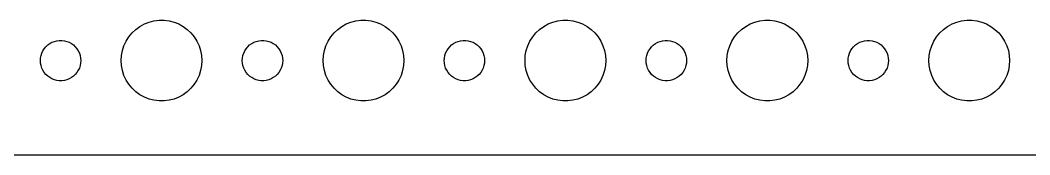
# Model space of a CAD drawing. Header units: metres. Extents: x -150 to 150, y -112 to 112.
# Drawn here: x -3 to 72, y -112 to -102 of the extents above; entities that cross this region are included whole.
import ezdxf

# ---------------------------------------------------------------- set-up
doc = ezdxf.new("R2010")
doc.units = ezdxf.units.M

msp = doc.modelspace()

# ---------------------------------------------------------------- linework, layer by layer
for p, q in [((5.31308, -102.946), (5.58772, -102.688)), ((5.58772, -102.688), (5.89252, -102.467)), ((5.89252, -102.467), (6.22266, -102.286)), ((6.22266, -102.286), (6.57294, -102.147)), ((6.57294, -102.147), (6.93785, -102.053)), ((6.93785, -102.053), (7.31161, -102.006)), ((7.31161, -102.006), (7.68837, -102.006)), ((7.68837, -102.006), (8.06213, -102.053)), ((8.06213, -102.053), (8.42705, -102.147)), ((8.42705, -102.147), (8.77733, -102.286)), ((8.77733, -102.286), (9.10747, -102.467)), ((9.10747, -102.467), (9.41226, -102.688)), ((9.41226, -102.688), (9.6869, -102.946)), ((20.3131, -102.946), (20.5877, -102.688)), ((20.5877, -102.688), (20.8925, -102.467)), ((20.8925, -102.467), (21.2227, -102.286)), ((21.2227, -102.286), (21.5729, -102.147)), ((21.5729, -102.147), (21.9379, -102.053)), ((21.9379, -102.053), (22.3116, -102.006)), ((22.3116, -102.006), (22.6884, -102.006)), ((22.6884, -102.006), (23.0621, -102.053)), ((23.0621, -102.053), (23.427, -102.147)), ((23.427, -102.147), (23.7773, -102.286)), ((23.7773, -102.286), (24.1075, -102.467)), ((24.1075, -102.467), (24.4123, -102.688)), ((24.4123, -102.688), (24.6869, -102.946)), ((35.3131, -102.946), (35.5877, -102.688)), ((35.5877, -102.688), (35.8925, -102.467)), ((35.8925, -102.467), (36.2227, -102.286)), ((36.2227, -102.286), (36.5729, -102.147)), ((36.5729, -102.147), (36.9379, -102.053)), ((36.9379, -102.053), (37.3116, -102.006)), ((37.3116, -102.006), (37.6884, -102.006)), ((37.6884, -102.006), (38.0621, -102.053)), ((38.0621, -102.053), (38.427, -102.147)), ((38.427, -102.147), (38.7773, -102.286)), ((38.7773, -102.286), (39.1075, -102.467)), ((39.1075, -102.467), (39.4123, -102.688)), ((39.4123, -102.688), (39.6869, -102.946)), ((50.3131, -102.946), (50.5877, -102.688)), ((50.5877, -102.688), (50.8925, -102.467)), ((50.8925, -102.467), (51.2227, -102.286)), ((51.2227, -102.286), (51.5729, -102.147)), ((51.5729, -102.147), (51.9379, -102.053)), ((51.9379, -102.053), (52.3116, -102.006)), ((52.3116, -102.006), (52.6884, -102.006)), ((52.6884, -102.006), (53.0621, -102.053)), ((53.0621, -102.053), (53.427, -102.147)), ((53.427, -102.147), (53.7773, -102.286)), ((53.7773, -102.286), (54.1075, -102.467)), ((54.1075, -102.467), (54.4123, -102.688)), ((54.4123, -102.688), (54.6869, -102.946)), ((65.3131, -102.946), (65.5877, -102.688)), ((65.5877, -102.688), (65.8925, -102.467)), ((65.8925, -102.467), (66.2227, -102.286)), ((66.2227, -102.286), (66.573, -102.147)), ((66.573, -102.147), (66.9379, -102.053)), ((66.9379, -102.053), (67.3116, -102.006)), ((67.3116, -102.006), (67.6884, -102.006)), ((67.6884, -102.006), (68.0621, -102.053)), ((68.0621, -102.053), (68.427, -102.147)), ((68.427, -102.147), (68.7773, -102.286)), ((68.7773, -102.286), (69.1075, -102.467)), ((69.1075, -102.467), (69.4123, -102.688)), ((69.4123, -102.688), (69.6869, -102.946)), ((4.87108, -103.555), (5.07294, -103.237)), ((5.07294, -103.237), (5.31308, -102.946)), ((9.6869, -102.946), (9.92705, -103.237)), ((9.92705, -103.237), (10.1289, -103.555)), ((19.8711, -103.555), (20.0729, -103.237)), ((20.0729, -103.237), (20.3131, -102.946)), ((24.6869, -102.946), (24.927, -103.237)), ((24.927, -103.237), (25.1289, -103.555)), ((34.8711, -103.555), (35.0729, -103.237)), ((35.0729, -103.237), (35.3131, -102.946)), ((39.6869, -102.946), (39.927, -103.237)), ((39.927, -103.237), (40.1289, -103.555)), ((49.8711, -103.555), (50.0729, -103.237)), ((50.0729, -103.237), (50.3131, -102.946)), ((54.6869, -102.946), (54.927, -103.237)), ((54.927, -103.237), (55.1289, -103.555)), ((64.8711, -103.555), (65.073, -103.237)), ((65.073, -103.237), (65.3131, -102.946)), ((69.6869, -102.946), (69.927, -103.237)), ((69.927, -103.237), (70.1289, -103.555)), ((-1.31445, -104.277), (-1.21352, -104.118)), ((-1.21352, -104.118), (-1.09344, -103.973)), ((-1.09344, -103.973), (-0.95613, -103.844)), ((-0.95613, -103.844), (-0.80373, -103.734)), ((-0.80373, -103.734), (-0.63866, -103.643)), ((-0.63866, -103.643), (-0.46352, -103.573)), ((-0.46352, -103.573), (-0.28107, -103.527)), ((-0.28107, -103.527), (-0.09418, -103.503)), ((-0.09418, -103.503), (0.09418, -103.503)), ((0.09418, -103.503), (0.28107, -103.527)), ((0.28107, -103.527), (0.46352, -103.573)), ((0.46352, -103.573), (0.63866, -103.643)), ((0.63866, -103.643), (0.80373, -103.734)), ((0.80373, -103.734), (0.95613, -103.844)), ((0.95613, -103.844), (1.09344, -103.973)), ((1.09344, -103.973), (1.21352, -104.118)), ((1.21352, -104.118), (1.31445, -104.277)), ((4.59424, -104.254), (4.71066, -103.896)), ((4.71066, -103.896), (4.87108, -103.555)), ((10.1289, -103.555), (10.2893, -103.896)), ((10.2893, -103.896), (10.4057, -104.254)), ((13.6855, -104.277), (13.7865, -104.118)), ((13.7865, -104.118), (13.9065, -103.973)), ((13.9065, -103.973), (14.0439, -103.844)), ((14.0439, -103.844), (14.1963, -103.734)), ((14.1963, -103.734), (14.3613, -103.643)), ((14.3613, -103.643), (14.5365, -103.573)), ((14.5365, -103.573), (14.7189, -103.527)), ((14.7189, -103.527), (14.9058, -103.503)), ((14.9058, -103.503), (15.0942, -103.503)), ((15.0942, -103.503), (15.2811, -103.527)), ((15.2811, -103.527), (15.4635, -103.573)), ((15.4635, -103.573), (15.6387, -103.643)), ((15.6387, -103.643), (15.8037, -103.734)), ((15.8037, -103.734), (15.9561, -103.844)), ((15.9561, -103.844), (16.0934, -103.973)), ((16.0934, -103.973), (16.2135, -104.118)), ((16.2135, -104.118), (16.3145, -104.277)), ((19.5942, -104.254), (19.7107, -103.896)), ((19.7107, -103.896), (19.8711, -103.555)), ((25.1289, -103.555), (25.2893, -103.896)), ((25.2893, -103.896), (25.4057, -104.254)), ((28.6855, -104.277), (28.7865, -104.118)), ((28.7865, -104.118), (28.9065, -103.973)), ((28.9065, -103.973), (29.0439, -103.844)), ((29.0439, -103.844), (29.1963, -103.734)), ((29.1963, -103.734), (29.3613, -103.643)), ((29.3613, -103.643), (29.5365, -103.573)), ((29.5365, -103.573), (29.7189, -103.527)), ((29.7189, -103.527), (29.9058, -103.503)), ((29.9058, -103.503), (30.0942, -103.503)), ((30.0942, -103.503), (30.2811, -103.527)), ((30.2811, -103.527), (30.4635, -103.573)), ((30.4635, -103.573), (30.6387, -103.643)), ((30.6387, -103.643), (30.8037, -103.734)), ((30.8037, -103.734), (30.9561, -103.844)), ((30.9561, -103.844), (31.0934, -103.973)), ((31.0934, -103.973), (31.2135, -104.118)), ((31.2135, -104.118), (31.3145, -104.277)), ((34.5942, -104.254), (34.7107, -103.896)), ((34.7107, -103.896), (34.8711, -103.555)), ((40.1289, -103.555), (40.2893, -103.896)), ((40.2893, -103.896), (40.4057, -104.254)), ((43.6855, -104.277), (43.7865, -104.118)), ((43.7865, -104.118), (43.9065, -103.973)), ((43.9065, -103.973), (44.0439, -103.844)), ((44.0439, -103.844), (44.1963, -103.734)), ((44.1963, -103.734), (44.3613, -103.643)), ((44.3613, -103.643), (44.5365, -103.573)), ((44.5365, -103.573), (44.7189, -103.527)), ((44.7189, -103.527), (44.9058, -103.503)), ((44.9058, -103.503), (45.0942, -103.503)), ((45.0942, -103.503), (45.2811, -103.527)), ((45.2811, -103.527), (45.4635, -103.573)), ((45.4635, -103.573), (45.6387, -103.643)), ((45.6387, -103.643), (45.8037, -103.734)), ((45.8037, -103.734), (45.9561, -103.844)), ((45.9561, -103.844), (46.0934, -103.973)), ((46.0934, -103.973), (46.2135, -104.118)), ((46.2135, -104.118), (46.3145, -104.277)), ((49.5942, -104.254), (49.7107, -103.896)), ((49.7107, -103.896), (49.8711, -103.555)), ((55.1289, -103.555), (55.2893, -103.896)), ((55.2893, -103.896), (55.4057, -104.254)), ((58.6855, -104.277), (58.7865, -104.118)), ((58.7865, -104.118), (58.9065, -103.973)), ((58.9065, -103.973), (59.0439, -103.844)), ((59.0439, -103.844), (59.1963, -103.734)), ((59.1963, -103.734), (59.3613, -103.643)), ((59.3613, -103.643), (59.5365, -103.573)), ((59.5365, -103.573), (59.7189, -103.527)), ((59.7189, -103.527), (59.9058, -103.503)), ((59.9058, -103.503), (60.0942, -103.503)), ((60.0942, -103.503), (60.2811, -103.527)), ((60.2811, -103.527), (60.4635, -103.573)), ((60.4635, -103.573), (60.6387, -103.643)), ((60.6387, -103.643), (60.8037, -103.734)), ((60.8037, -103.734), (60.9561, -103.844)), ((60.9561, -103.844), (61.0934, -103.973)), ((61.0934, -103.973), (61.2135, -104.118)), ((61.2135, -104.118), (61.3145, -104.277)), ((64.5943, -104.254), (64.7107, -103.896)), ((64.7107, -103.896), (64.8711, -103.555)), ((70.1289, -103.555), (70.2893, -103.896)), ((70.2893, -103.896), (70.4057, -104.254)), ((-1.5, -105), (-1.48816, -104.812)), ((-1.48816, -105.188), (-1.5, -105)), ((-1.48816, -104.812), (-1.45287, -104.627)), ((-1.45287, -104.627), (-1.39465, -104.448)), ((-1.39465, -104.448), (-1.31445, -104.277)), ((1.31445, -104.277), (1.39465, -104.448)), ((1.39465, -104.448), (1.45287, -104.627)), ((1.45287, -104.627), (1.48816, -104.812)), ((1.48816, -104.812), (1.5, -105)), ((1.5, -105), (1.48816, -105.188)), ((4.5, -105), (4.52365, -104.624)), ((4.52365, -105.376), (4.5, -105)), ((4.52365, -104.624), (4.59424, -104.254)), ((10.4057, -104.254), (10.4763, -104.624)), ((10.4763, -104.624), (10.5, -105)), ((10.5, -105), (10.4763, -105.376)), ((13.5, -105), (13.5118, -104.812)), ((13.5118, -105.188), (13.5, -105)), ((13.5118, -104.812), (13.5471, -104.627)), ((13.5471, -104.627), (13.6053, -104.448)), ((13.6053, -104.448), (13.6855, -104.277)), ((16.3145, -104.277), (16.3947, -104.448)), ((16.3947, -104.448), (16.4529, -104.627)), ((16.4529, -104.627), (16.4882, -104.812)), ((16.4882, -104.812), (16.5, -105)), ((16.5, -105), (16.4882, -105.188)), ((19.5, -105), (19.5237, -104.624)), ((19.5237, -105.376), (19.5, -105)), ((19.5237, -104.624), (19.5942, -104.254)), ((25.4057, -104.254), (25.4763, -104.624)), ((25.4763, -104.624), (25.5, -105)), ((25.5, -105), (25.4763, -105.376)), ((28.5, -105), (28.5118, -104.812)), ((28.5118, -105.188), (28.5, -105)), ((28.5118, -104.812), (28.5471, -104.627)), ((28.5471, -104.627), (28.6053, -104.448)), ((28.6053, -104.448), (28.6855, -104.277)), ((31.3145, -104.277), (31.3947, -104.448)), ((31.3947, -104.448), (31.4529, -104.627)), ((31.4529, -104.627), (31.4882, -104.812)), ((31.4882, -104.812), (31.5, -105)), ((31.5, -105), (31.4882, -105.188)), ((34.5, -105), (34.5237, -104.624)), ((34.5237, -105.376), (34.5, -105)), ((34.5237, -104.624), (34.5942, -104.254)), ((40.4057, -104.254), (40.4763, -104.624)), ((40.4763, -104.624), (40.5, -105)), ((40.5, -105), (40.4763, -105.376)), ((43.5, -105), (43.5118, -104.812)), ((43.5118, -105.188), (43.5, -105)), ((43.5118, -104.812), (43.5471, -104.627)), ((43.5471, -104.627), (43.6053, -104.448)), ((43.6053, -104.448), (43.6855, -104.277)), ((46.3145, -104.277), (46.3947, -104.448)), ((46.3947, -104.448), (46.4529, -104.627)), ((46.4529, -104.627), (46.4882, -104.812)), ((46.4882, -104.812), (46.5, -105)), ((46.5, -105), (46.4882, -105.188)), ((49.5, -105), (49.5237, -104.624)), ((49.5237, -105.376), (49.5, -105)), ((49.5237, -104.624), (49.5942, -104.254)), ((55.4057, -104.254), (55.4763, -104.624)), ((55.4763, -104.624), (55.5, -105)), ((55.5, -105), (55.4763, -105.376)), ((58.5, -105), (58.5118, -104.812)), ((58.5118, -105.188), (58.5, -105)), ((58.5118, -104.812), (58.5471, -104.627)), ((58.5471, -104.627), (58.6053, -104.448)), ((58.6053, -104.448), (58.6855, -104.277)), ((61.3145, -104.277), (61.3947, -104.448)), ((61.3947, -104.448), (61.4529, -104.627)), ((61.4529, -104.627), (61.4882, -104.812)), ((61.4882, -104.812), (61.5, -105)), ((61.5, -105), (61.4882, -105.188)), ((64.5, -105), (64.5237, -104.624)), ((64.5237, -105.376), (64.5, -105)), ((64.5237, -104.624), (64.5943, -104.254)), ((70.4057, -104.254), (70.4763, -104.624)), ((70.4763, -104.624), (70.5, -105)), ((70.5, -105), (70.4763, -105.376)), ((-1.45287, -105.373), (-1.48816, -105.188)), ((-1.39465, -105.552), (-1.45287, -105.373)), ((-1.31445, -105.723), (-1.39465, -105.552)), ((-1.21352, -105.882), (-1.31445, -105.723)), ((1.31445, -105.723), (1.21352, -105.882)), ((1.39465, -105.552), (1.31445, -105.723)), ((1.45287, -105.373), (1.39465, -105.552)), ((1.48816, -105.188), (1.45287, -105.373)), ((4.59424, -105.746), (4.52365, -105.376)), ((4.71066, -106.104), (4.59424, -105.746)), ((10.4057, -105.746), (10.2893, -106.104)), ((10.4763, -105.376), (10.4057, -105.746)), ((13.5471, -105.373), (13.5118, -105.188)), ((13.6053, -105.552), (13.5471, -105.373)), ((13.6855, -105.723), (13.6053, -105.552)), ((13.7865, -105.882), (13.6855, -105.723)), ((16.3145, -105.723), (16.2135, -105.882)), ((16.3947, -105.552), (16.3145, -105.723)), ((16.4529, -105.373), (16.3947, -105.552)), ((16.4882, -105.188), (16.4529, -105.373)), ((19.5942, -105.746), (19.5237, -105.376)), ((19.7107, -106.104), (19.5942, -105.746)), ((25.4057, -105.746), (25.2893, -106.104)), ((25.4763, -105.376), (25.4057, -105.746)), ((28.5471, -105.373), (28.5118, -105.188)), ((28.6053, -105.552), (28.5471, -105.373)), ((28.6855, -105.723), (28.6053, -105.552)), ((28.7865, -105.882), (28.6855, -105.723)), ((31.3145, -105.723), (31.2135, -105.882)), ((31.3947, -105.552), (31.3145, -105.723)), ((31.4529, -105.373), (31.3947, -105.552)), ((31.4882, -105.188), (31.4529, -105.373)), ((34.5942, -105.746), (34.5237, -105.376)), ((34.7107, -106.104), (34.5942, -105.746)), ((40.4057, -105.746), (40.2893, -106.104)), ((40.4763, -105.376), (40.4057, -105.746)), ((43.5471, -105.373), (43.5118, -105.188)), ((43.6053, -105.552), (43.5471, -105.373)), ((43.6855, -105.723), (43.6053, -105.552)), ((43.7865, -105.882), (43.6855, -105.723)), ((46.3145, -105.723), (46.2135, -105.882)), ((46.3947, -105.552), (46.3145, -105.723)), ((46.4529, -105.373), (46.3947, -105.552)), ((46.4882, -105.188), (46.4529, -105.373)), ((49.5942, -105.746), (49.5237, -105.376)), ((49.7107, -106.104), (49.5942, -105.746)), ((55.4057, -105.746), (55.2893, -106.104)), ((55.4763, -105.376), (55.4057, -105.746)), ((58.5471, -105.373), (58.5118, -105.188)), ((58.6053, -105.552), (58.5471, -105.373)), ((58.6855, -105.723), (58.6053, -105.552)), ((58.7865, -105.882), (58.6855, -105.723)), ((61.3145, -105.723), (61.2135, -105.882)), ((61.3947, -105.552), (61.3145, -105.723)), ((61.4529, -105.373), (61.3947, -105.552)), ((61.4882, -105.188), (61.4529, -105.373)), ((64.5943, -105.746), (64.5237, -105.376)), ((64.7107, -106.104), (64.5943, -105.746)), ((70.4057, -105.746), (70.2893, -106.104)), ((70.4763, -105.376), (70.4057, -105.746)), ((-1.09344, -106.027), (-1.21352, -105.882)), ((-0.95613, -106.156), (-1.09344, -106.027)), ((-0.80373, -106.266), (-0.95613, -106.156)), ((-0.63866, -106.357), (-0.80373, -106.266)), ((-0.46352, -106.427), (-0.63866, -106.357)), ((-0.28107, -106.473), (-0.46352, -106.427)), ((-0.09418, -106.497), (-0.28107, -106.473)), ((0.09418, -106.497), (-0.09418, -106.497)), ((0.28107, -106.473), (0.09418, -106.497)), ((0.46352, -106.427), (0.28107, -106.473)), ((0.63866, -106.357), (0.46352, -106.427)), ((0.80373, -106.266), (0.63866, -106.357)), ((0.95613, -106.156), (0.80373, -106.266)), ((1.09344, -106.027), (0.95613, -106.156)), ((1.21352, -105.882), (1.09344, -106.027)), ((4.87108, -106.445), (4.71066, -106.104)), ((5.07294, -106.763), (4.87108, -106.445)), ((10.1289, -106.445), (9.92705, -106.763)), ((10.2893, -106.104), (10.1289, -106.445)), ((13.9065, -106.027), (13.7865, -105.882)), ((14.0439, -106.156), (13.9065, -106.027)), ((14.1963, -106.266), (14.0439, -106.156)), ((14.3613, -106.357), (14.1963, -106.266)), ((14.5365, -106.427), (14.3613, -106.357)), ((14.7189, -106.473), (14.5365, -106.427)), ((14.9058, -106.497), (14.7189, -106.473)), ((15.0942, -106.497), (14.9058, -106.497)), ((15.2811, -106.473), (15.0942, -106.497)), ((15.4635, -106.427), (15.2811, -106.473)), ((15.6387, -106.357), (15.4635, -106.427)), ((15.8037, -106.266), (15.6387, -106.357)), ((15.9561, -106.156), (15.8037, -106.266)), ((16.0934, -106.027), (15.9561, -106.156)), ((16.2135, -105.882), (16.0934, -106.027)), ((19.8711, -106.445), (19.7107, -106.104)), ((20.0729, -106.763), (19.8711, -106.445)), ((25.1289, -106.445), (24.927, -106.763)), ((25.2893, -106.104), (25.1289, -106.445)), ((28.9065, -106.027), (28.7865, -105.882)), ((29.0439, -106.156), (28.9065, -106.027)), ((29.1963, -106.266), (29.0439, -106.156)), ((29.3613, -106.357), (29.1963, -106.266)), ((29.5365, -106.427), (29.3613, -106.357)), ((29.7189, -106.473), (29.5365, -106.427)), ((29.9058, -106.497), (29.7189, -106.473)), ((30.0942, -106.497), (29.9058, -106.497)), ((30.2811, -106.473), (30.0942, -106.497)), ((30.4635, -106.427), (30.2811, -106.473)), ((30.6387, -106.357), (30.4635, -106.427)), ((30.8037, -106.266), (30.6387, -106.357)), ((30.9561, -106.156), (30.8037, -106.266)), ((31.0934, -106.027), (30.9561, -106.156)), ((31.2135, -105.882), (31.0934, -106.027)), ((34.8711, -106.445), (34.7107, -106.104)), ((35.0729, -106.763), (34.8711, -106.445)), ((40.1289, -106.445), (39.927, -106.763)), ((40.2893, -106.104), (40.1289, -106.445)), ((43.9065, -106.027), (43.7865, -105.882)), ((44.0439, -106.156), (43.9065, -106.027)), ((44.1963, -106.266), (44.0439, -106.156)), ((44.3613, -106.357), (44.1963, -106.266)), ((44.5365, -106.427), (44.3613, -106.357)), ((44.7189, -106.473), (44.5365, -106.427)), ((44.9058, -106.497), (44.7189, -106.473)), ((45.0942, -106.497), (44.9058, -106.497)), ((45.2811, -106.473), (45.0942, -106.497)), ((45.4635, -106.427), (45.2811, -106.473)), ((45.6387, -106.357), (45.4635, -106.427)), ((45.8037, -106.266), (45.6387, -106.357)), ((45.9561, -106.156), (45.8037, -106.266)), ((46.0934, -106.027), (45.9561, -106.156)), ((46.2135, -105.882), (46.0934, -106.027)), ((49.8711, -106.445), (49.7107, -106.104)), ((50.0729, -106.763), (49.8711, -106.445)), ((55.1289, -106.445), (54.927, -106.763)), ((55.2893, -106.104), (55.1289, -106.445)), ((58.9065, -106.027), (58.7865, -105.882)), ((59.0439, -106.156), (58.9065, -106.027)), ((59.1963, -106.266), (59.0439, -106.156)), ((59.3613, -106.357), (59.1963, -106.266)), ((59.5365, -106.427), (59.3613, -106.357)), ((59.7189, -106.473), (59.5365, -106.427)), ((59.9058, -106.497), (59.7189, -106.473)), ((60.0942, -106.497), (59.9058, -106.497)), ((60.2811, -106.473), (60.0942, -106.497)), ((60.4635, -106.427), (60.2811, -106.473)), ((60.6387, -106.357), (60.4635, -106.427)), ((60.8037, -106.266), (60.6387, -106.357)), ((60.9561, -106.156), (60.8037, -106.266)), ((61.0934, -106.027), (60.9561, -106.156)), ((61.2135, -105.882), (61.0934, -106.027)), ((64.8711, -106.445), (64.7107, -106.104)), ((65.073, -106.763), (64.8711, -106.445)), ((70.1289, -106.445), (69.927, -106.763)), ((70.2893, -106.104), (70.1289, -106.445)), ((5.31308, -107.054), (5.07294, -106.763)), ((5.58772, -107.312), (5.31308, -107.054)), ((9.6869, -107.054), (9.41226, -107.312)), ((9.92705, -106.763), (9.6869, -107.054)), ((20.3131, -107.054), (20.0729, -106.763)), ((20.5877, -107.312), (20.3131, -107.054)), ((24.6869, -107.054), (24.4123, -107.312)), ((24.927, -106.763), (24.6869, -107.054)), ((35.3131, -107.054), (35.0729, -106.763)), ((35.5877, -107.312), (35.3131, -107.054)), ((39.6869, -107.054), (39.4123, -107.312)), ((39.927, -106.763), (39.6869, -107.054)), ((50.3131, -107.054), (50.0729, -106.763)), ((50.5877, -107.312), (50.3131, -107.054)), ((54.6869, -107.054), (54.4123, -107.312)), ((54.927, -106.763), (54.6869, -107.054)), ((65.3131, -107.054), (65.073, -106.763)), ((65.5877, -107.312), (65.3131, -107.054)), ((69.6869, -107.054), (69.4123, -107.312)), ((69.927, -106.763), (69.6869, -107.054)), ((5.89252, -107.533), (5.58772, -107.312)), ((6.22266, -107.714), (5.89252, -107.533)), ((6.57294, -107.853), (6.22266, -107.714)), ((6.93785, -107.947), (6.57294, -107.853)), ((7.31161, -107.994), (6.93785, -107.947)), ((7.68837, -107.994), (7.31161, -107.994)), ((8.06213, -107.947), (7.68837, -107.994)), ((8.42705, -107.853), (8.06213, -107.947)), ((8.77733, -107.714), (8.42705, -107.853)), ((9.10747, -107.533), (8.77733, -107.714)), ((9.41226, -107.312), (9.10747, -107.533)), ((20.8925, -107.533), (20.5877, -107.312)), ((21.2227, -107.714), (20.8925, -107.533)), ((21.5729, -107.853), (21.2227, -107.714)), ((21.9379, -107.947), (21.5729, -107.853)), ((22.3116, -107.994), (21.9379, -107.947)), ((22.6884, -107.994), (22.3116, -107.994)), ((23.0621, -107.947), (22.6884, -107.994)), ((23.427, -107.853), (23.0621, -107.947)), ((23.7773, -107.714), (23.427, -107.853)), ((24.1075, -107.533), (23.7773, -107.714)), ((24.4123, -107.312), (24.1075, -107.533)), ((35.8925, -107.533), (35.5877, -107.312)), ((36.2227, -107.714), (35.8925, -107.533)), ((36.5729, -107.853), (36.2227, -107.714)), ((36.9379, -107.947), (36.5729, -107.853)), ((37.3116, -107.994), (36.9379, -107.947)), ((37.6884, -107.994), (37.3116, -107.994)), ((38.0621, -107.947), (37.6884, -107.994)), ((38.427, -107.853), (38.0621, -107.947)), ((38.7773, -107.714), (38.427, -107.853)), ((39.1075, -107.533), (38.7773, -107.714)), ((39.4123, -107.312), (39.1075, -107.533)), ((50.8925, -107.533), (50.5877, -107.312)), ((51.2227, -107.714), (50.8925, -107.533)), ((51.5729, -107.853), (51.2227, -107.714)), ((51.9379, -107.947), (51.5729, -107.853)), ((52.3116, -107.994), (51.9379, -107.947)), ((52.6884, -107.994), (52.3116, -107.994)), ((53.0621, -107.947), (52.6884, -107.994)), ((53.427, -107.853), (53.0621, -107.947)), ((53.7773, -107.714), (53.427, -107.853)), ((54.1075, -107.533), (53.7773, -107.714)), ((54.4123, -107.312), (54.1075, -107.533)), ((65.8925, -107.533), (65.5877, -107.312)), ((66.2227, -107.714), (65.8925, -107.533)), ((66.573, -107.853), (66.2227, -107.714)), ((66.9379, -107.947), (66.573, -107.853)), ((67.3116, -107.994), (66.9379, -107.947)), ((67.6884, -107.994), (67.3116, -107.994)), ((68.0621, -107.947), (67.6884, -107.994)), ((68.427, -107.853), (68.0621, -107.947)), ((68.7773, -107.714), (68.427, -107.853)), ((69.1075, -107.533), (68.7773, -107.714)), ((69.4123, -107.312), (69.1075, -107.533)), ((-144.814, -111.99), (144.814, -111.99))]:
    msp.add_line(p, q)

doc.saveas('drawing.dxf')
